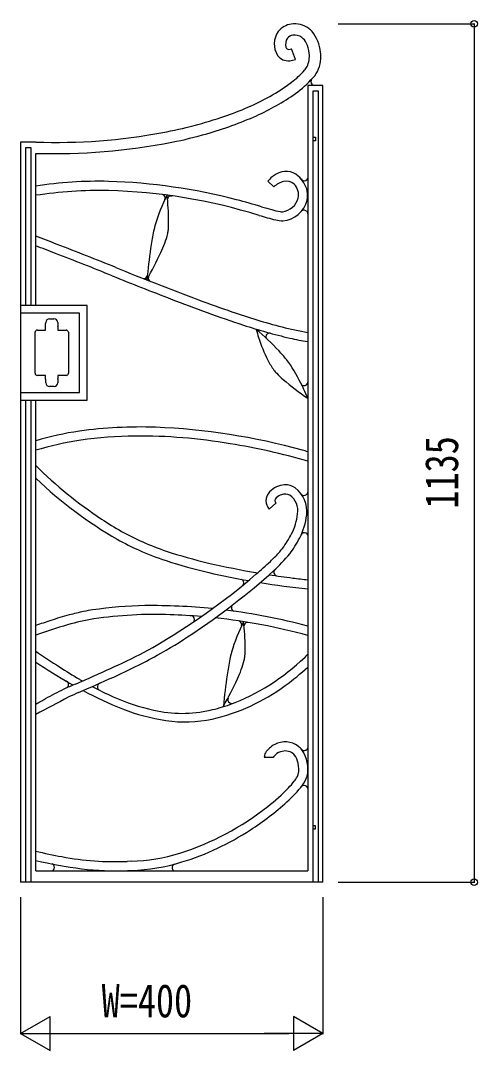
# Model space of a CAD drawing. Units: millimetres, scale not verified. Extents: x -4205 to 4205, y -2970 to 2970.
# Drawn here: x 245 to 849, y 152 to 1514 of the extents above; entities that cross this region are included whole.
import ezdxf
from ezdxf.enums import TextEntityAlignment as Align

# ---------------------------------------------------------------- set-up
doc = ezdxf.new("R2010")
doc.units = ezdxf.units.MM
doc.header["$LTSCALE"] = 10
doc.layers.add('0-3_YKK_A1', color=4, linetype='Continuous')
doc.layers.add('0-4_YKK_D', color=6, linetype='Continuous')
doc.styles.add('ＭＳ ゴシック', font='')
doc.styles.get('ＭＳ ゴシック').set_extended_font_data('MS Gothic')

msp = doc.modelspace()

# ---------------------------------------------------------------- linework, layer by layer
at = {"layer": '0-3_YKK_A1'}
for p, q in [((608.68, 1462.77), (603.41, 1476.81)), ((635.09, 1354.88), (631.89, 1354.88)), ((251.77, 1137.39), (251.77, 1346.24)), ((265, 1137.39), (265, 1338.52)), ((571.91, 1301.76), (579.97, 1294.25)), ((442.52, 1282.21), (445.7, 1282.29)), ((283.21, 1119.88), (289.21, 1119.88)), ((294.21, 1114.88), (294.21, 1109.88)), ((264.2, 1047.89), (264.2, 1101.89)), ((308.2, 1101.89), (308.2, 1047.89)), ((294.21, 1040.07), (294.21, 1035.07)), ((289.21, 1030.06), (283.21, 1030.06)), ((251.77, 374.89), (251.77, 1012.39)), ((258.37, 1012.39), (258.37, 374.89)), ((265, 389.89), (265, 1012.39)), ((573.7, 868.15), (582.83, 875.93)), ((634.74, 444.89), (631.89, 444.89)), ((391.18, 402.42), (385.91, 402.24)), ((265, 389.89), (625.02, 389.89)), ((386.38, 390.25), (391.43, 390.42)), ((645.02, 374.89), (245.02, 374.89))]:
    msp.add_line(p, q, dxfattribs=at)
for points in [[(645.02, 374.89), (645.02, 1428.37), (625.02, 1428.37), (625.02, 389.89)], [(631.89, 374.89), (631.89, 1421.18), (638.49, 1421.18), (638.49, 374.89)], [(265.01, 1353.46), (245.02, 1353.46), (245.02, 374.89)], [(631.89, 1359.88), (635.09, 1359.88), (635.09, 1354.88)], [(251.77, 1346.24), (258.37, 1346.24), (258.37, 1137.39)], [(245.02, 1012.39), (333.11, 1012.39), (333.11, 1137.39), (245.02, 1137.39)], [(245.02, 1022.39), (323.13, 1022.39), (323.13, 1127.39), (245.02, 1127.39)], [(267.2, 1104.89), (278.16, 1104.89), (278.16, 1113.38), (278.21, 1113.38), (278.21, 1114.88)], [(294.16, 1109.42), (294.16, 1104.89), (305.2, 1104.89)], [(278.21, 1035.07), (278.21, 1039.91), (278.16, 1039.91), (278.16, 1044.89), (267.2, 1044.89)], [(305.2, 1044.89), (294.16, 1044.89), (294.16, 1040.62)], [(567.41, 539.98), (579.41, 539.98), (579.39, 539.74)], [(631.89, 449.89), (634.74, 449.89), (634.74, 444.89)]]:
    msp.add_lwpolyline(points, dxfattribs=at)
for centre, radius, start, end in [((609.12, 1483.14), 28.58, 144.58267, 212.05189), ((607.08, 1482.48), 27.35, 98.51556, 140.97205), ((607.51, 1478.5), 31.35, 53.38397, 98.2269), ((607.76, 1479.27), 30.59, 41.99065, 52.89154), ((590.75, 1467.23), 51.34, 5.55795, 39.27746), ((610.07, 1482.71), 14.61, 146.44175, 194.95536), ((605.78, 1484.82), 9.89, 93.37979, 142.85642), ((607.44, 1478.21), 16.63, 54.04849, 97.76568), ((605.75, 1476.6), 18.93, 25.12395, 52.78871), ((590.48, 1467.71), 36.57, 4.82134, 27.57294), ((601.4, 1480.35), 5.62, 194.50711, 216.44147), ((599.48, 1479.54), 3.63, 224.17578, 279.08961), ((597.98, 1491.16), 15.35, 277.77819, 290.75897), ((592.53, 1467.55), 34.54, 335.51483, 5.36782), ((588.72, 1467.06), 53.38, 356.39011, 5.52967), ((599.33, 1479.13), 18.23, 217.70751, 275.20938), ((598.6, 1488.58), 27.71, 274.91926, 291.32362), ((602.13, 1465.03), 39.88, 318.04494, 358.0834), ((526.34, 1534.17), 127.47, 307.18125, 317.73911), ((604.12, 1463.33), 22.27, 318.04215, 333.03223), ((471.63, 1603.1), 215.46, 298.57722, 307.6939), ((511.28, 1550.49), 164.61, 306.21116, 317.06631), ((633.96, 1433.36), 5.04, 142.1224, 179.84531), ((633.92, 1433.37), 5, 180.00133, 269.99867), ((431.46, 1667.76), 306.41, 294.17042, 305.29997), ((401.74, 1726.92), 357.63, 288.47765, 298.92117), ((331.88, 1917.41), 560.47, 280.39724, 289.07913), ((350.75, 1856.29), 511.48, 285.95971, 293.77182), ((292.32, 2111.14), 758.17, 267.93458, 280.69588), ((318.59, 1971.64), 631.23, 281.57913, 285.88727), ((288.46, 2161.49), 823.3, 268.36668, 280.98108), ((674.47, 1203.55), 142, 133.00996, 136.24122), ((613.39, 1259.43), 59.83, 120.41017, 126.73402), ((596.04, 1289.61), 25.02, 49.27839, 121.10843), ((583.25, 1277.43), 42.64, 31.48511, 46.93154), ((347.3, 762.86), 538.75, 88.4925, 98.78786), ((338.57, 539.79), 761.98, 75.38826, 88.27766), ((600.97, 1270.66), 31.59, 104.61491, 131.66965), ((596.41, 1285.85), 15.75, 48.82405, 102.52519), ((593.45, 1283.8), 19.26, 347.06763, 46.20092), ((620.39, 1307.24), 5.04, 210.89371, 248.59432), ((620.25, 1307.45), 5.19, 250.84875, 336.68791), ((595.6, 1283.32), 29.06, 346.78704, 34.292), ((352.65, 690.13), 599.35, 89.18641, 98.40943), ((341.32, 550.23), 739.46, 72.76565, 88.46302), ((648.31, 1176.72), 235.05, 153.04987, 163.65348), ((431.12, 1279.05), 5.19, 13.01809, 74.10247), ((431.23, 1279.27), 5.04, 337.69085, 10.80212), ((91.98, 1244.88), 348.92, 0.72201, 6.31296), ((444.51, 1277.41), 5.19, 112.5156, 174.75505), ((92.52, -373.65), 1707.96, 73.98518, 75.13109), ((990.68, 2754.62), 1546.69, 253.97578, 254.5029), ((588.48, 1285.67), 24.54, 276.67918, 345.42653), ((589.44, 1284.57), 35.34, 273.95878, 347.093), ((767.46, 1977.66), 750.31, 253.98119, 255.72295), ((609.76, 1376.61), 117.01, 253.95286, 259.40638), ((590.94, 1273.45), 12.16, 257.21913, 271.84405), ((619.98, 1258.2), 5.19, 39.38025, 125.25911), ((619.98, 1258.44), 5.04, 359.44566, 37.16858), ((545.1, 1209.16), 126.9, 164.59254, 168.9465), ((322.76, 1247.54), 118.13, 355.20863, 0.8454), ((592.33, 1290.17), 40.85, 255.97724, 269.36918), ((-469.68, -762.09), 2122.28, 68.92081, 69.7465), ((784.32, 1160.77), 370.97, 168.69555, 171.92681), ((290.95, 1272.79), 154.14, 334.96431, 344.79025), ((403.39, 1240.4), 37.18, 347.48985, 355.78266), ((-441.42, -687.47), 2030.49, 68.85443, 69.64074), ((-3297.53, -7987.68), 9881.51, 68.20829, 68.68957), ((1274.54, 1089.43), 866.35, 171.80846, 174.55853), ((-1859.5, -4345.61), 5953.88, 68.04668, 68.8259), ((37.21, 1387.22), 432.48, 330.09214, 335.45405), ((1955.38, 5081.9), 4204.26, 247.85844, 249.46269), ((4242.67, 10868.43), 10438.32, 248.20085, 248.65921), ((407.81, 1178.13), 5.19, 267.11872, 335.35977), ((419.07, 1173.7), 5.19, 178.29457, 230.38078), ((418.93, 1173.49), 5.05, 159.32455, 175.97126), ((1159.25, 2985.05), 1973.39, 248.74988, 251.70618), ((1074.26, 2737.57), 1699.81, 249.55345, 251.13479), ((283.4, 1114.69), 5.2, 92.10447, 177.88407), ((289.01, 1114.69), 5.2, 2.17684, 87.81743), ((792.43, 1895.65), 812, 250.74393, 255.62479), ((267.32, 1101.77), 3.12, 92.10543, 177.88503), ((283.22, 1110.76), 11.02, 353.01379, 355.44304), ((305.08, 1101.77), 3.12, 2.21467, 87.77578), ((778.31, 1845.96), 772.3, 252.01281, 256.73331), ((345.45, 851.65), 330.43, 43.06643, 50.23752), ((712.35, 1145.54), 160.58, 194.38102, 198.25385), ((687.83, 1477.2), 380.7, 255.23878, 260.50351), ((757.44, 1157.88), 207.28, 197.58731, 206.63534), ((574.56, 1095.89), 5, 111.57994, 199.77268), ((574.57, 1095.86), 5.02, 82.87226, 111.47863), ((689.49, 1481.08), 396.79, 257.12635, 260.64911), ((451.29, 950.62), 185.53, 38.45169, 43.05765), ((661.14, 1110.7), 100.06, 207.20989, 215.91466), ((513.77, 999.96), 105.92, 33.73549, 38.57053), ((613.52, 1076.88), 41.66, 216.65891, 224.44814), ((376.62, 913.94), 267.79, 24.81733, 32.74391), ((267.32, 1048), 3.12, 182.1249, 267.88465), ((283.4, 1035.26), 5.2, 182.0873, 267.8669), ((289.02, 1035.26), 5.2, 272.15163, 357.91137), ((289.95, 1039.98), 4.26, 1.17285, 8.59579), ((305.09, 1048), 3.12, 272.1249, 357.88465), ((672.96, 1133.69), 123.88, 223.9535, 229.49865), ((838.46, 1326.95), 378.31, 229.44969, 235.61323), ((619.86, 1036.56), 5.19, 267.48384, 353.26344), ((620.06, 1036.41), 5.06, 227.51772, 265.10681), ((416.87, 929.9), 224.57, 22.20054, 25.4318), ((386.57, 541.27), 434.62, 98.44645, 106.2444), ((403.38, 384.44), 592.25, 88.06888, 97.82618), ((389.28, 119.38), 857.65, 74.53774, 87.72412), ((400.2, 483.5), 481.79, 99.04083, 106.29787), ((397.86, 462.43), 502.27, 90.17524, 98.39938), ((402.07, 250.91), 713.81, 80.31516, 90.46134), ((385.59, 107.43), 858.05, 73.79759, 80.84239), ((538.87, 651.57), 304.85, 73.58589, 74.96958), ((666.08, 1330.68), 569.96, 225.27405, 236.56796), ((460.63, 1117.5), 285.97, 226.8333, 226.96227), ((661.51, 1326.79), 576.05, 226.56573, 239.93484), ((596.12, 869.7), 30.44, 93.67255, 135.50878), ((596.17, 879.23), 20.94, 54.72127, 95.47057), ((588.68, 877.99), 19.34, 137.58552, 177.40168), ((594.42, 872.52), 15.26, 106.33561, 137.06689), ((594.99, 873.69), 14.33, 63.94658, 109.84704), ((585.8, 865.66), 26.01, 351.47326, 53.46803), ((583.34, 864.62), 40.33, 354.04736, 51.82871), ((620.06, 891.09), 5.06, 227.51772, 265.10681), ((619.86, 891.24), 5.19, 267.48384, 353.26344), ((585.94, 879.33), 16.58, 181.61859, 222.41229), ((584.95, 879.13), 3.56, 164.63416, 198.68998), ((588.08, 878.02), 6.88, 134.65104, 162.65453), ((588.43, 880.79), 7.41, 202.2552, 220.93797), ((535.25, 870.55), 76.77, 332.75214, 353.45959), ((533.08, 871.29), 91.01, 333.06042, 353.15397), ((555.61, 1156.73), 363.94, 235.99383, 245.84263), ((487.28, 895.05), 130.64, 322.77496, 332.82965), ((620.64, 831.89), 5, 66.92835, 156.90613), ((620.61, 831.86), 5.04, 28.94298, 66.7105), ((554.72, 1153.15), 372.32, 240.77181, 245.7443), ((556.25, 1163.59), 370.47, 246.1877, 251.29764), ((465.72, 908.38), 167.89, 323.66853, 332.19021), ((547.83, 1140.46), 357.92, 245.91547, 252.0332), ((641.51, 1425.87), 646.24, 251.59394, 256.7726), ((427.28, 956.55), 216.22, 313.23048, 317.44697), ((439.06, 941.52), 209.28, 312.23017, 320.68319), ((540.05, 853.91), 63.74, 316.86273, 323.53008), ((632.03, 1389.85), 621.13, 251.74112, 257.17174), ((746.55, 1897.24), 1129.16, 257.05695, 260.4196), ((223.94, 1170.11), 511.1, 310.57739, 313.44203), ((-31.42, 1467.42), 903.02, 299.98638, 310.61285), ((-48.27, 1486.87), 940.65, 303.54502, 311.88361), ((727.93, 1792.79), 1035.31, 256.94825, 259.90474), ((746.55, 1897.24), 1129.16, 261.20415, 262.80824), ((584.97, 784.72), 5, 171.95557, 254.61021), ((585.02, 784.69), 5.05, 144.13406, 171.78706), ((682.99, 1363.05), 591.22, 262.43813, 264.3729), ((535.21, 770.52), 5, 337.25229, 67.21051), ((535.17, 770.55), 5.05, 299.40111, 337.05711), ((727.93, 1792.79), 1035.31, 260.76706, 264.29551), ((421.13, 172.72), 567.91, 91.1694, 98.18022), ((417.77, -65.28), 805.83, 84.22796, 90.58509), ((528.92, 737.81), 5, 171.92928, 251.20051), ((528.96, 737.79), 5.04, 129.70777, 171.75254), ((442.55, 238.24), 507.68, 105.20581, 108.09336), ((390.79, 425.98), 300.96, 99.31333, 106.16386), ((395.05, 413.57), 326.03, 101.79454, 105.23203), ((370.34, 532.47), 204.59, 98.43508, 101.82674), ((421.42, 185.19), 543.6, 87.71975, 98.39196), ((418.37, -53.13), 781.88, 85.18038, 88.19133), ((469.94, 722.35), 5, 337.25229, 65.88811), ((418.37, -53.13), 781.88, 74.67489, 83.83319), ((417.77, -65.28), 805.83, 75.09699, 82.97553), ((519.62, -3.98), 749.8, 106.47297, 109.852), ((527.38, -21.64), 781.06, 108.08785, 109.62917), ((469.91, 722.38), 5.05, 310.48652, 337.05711), ((749.54, 612.76), 235.06, 153.05011, 163.65372), ((532.57, 715.34), 5, 13.90859, 75.82361), ((532.53, 715.35), 5.04, 343.80333, 13.69441), ((193.18, 680.93), 348.94, 0.72158, 6.31254), ((545.77, 713.19), 5.2, 103.92359, 175.25592), ((545.53, 713.31), 5.03, 89.61149, 101.6674), ((94.24, 1266.36), 678.12, 299.26737, 303.8046), ((109.85, 1239.38), 634.95, 294.55474, 299.22943), ((423.97, 683.58), 118.13, 355.20847, 0.84523), ((1493.1, 2508.13), 2202.24, 236.10586, 237.08416), ((15.05, 1425.98), 856.12, 294.36002, 298.66816), ((885.54, 596.81), 370.96, 168.69491, 171.92618), ((421.29, 879.39), 287.78, 290.43193, 313.90948), ((646.36, 645.2), 126.94, 164.5972, 168.95115), ((392.18, 708.83), 154.13, 334.96387, 344.7898), ((504.6, 676.44), 37.19, 347.49375, 355.78656), ((667.04, 629.08), 63.08, 131.77205, 137.04849), ((840.88, 1546.44), 1052.26, 236.81927, 239.68878), ((697.18, 1281.04), 739.63, 237.18818, 239.59452), ((-432.75, 2398.82), 1915.06, 293.04862, 294.90496), ((415.31, 884.97), 308.06, 305.66843, 312.90276), ((303.57, 635.91), 5, 337.24963, 63.82014), ((-1204.28, 4149.98), 3840.57, 293.41295, 294.16925), ((540.76, 1009.74), 426.48, 239.27168, 239.88591), ((1375.75, 525.48), 866.33, 171.80871, 174.55878), ((138.45, 823.26), 432.47, 330.09137, 335.45327), ((579.68, 61.41), 632.52, 116.02044, 118.51843), ((459.23, 308.23), 357.87, 113.41404, 116.02661), ((303.53, 635.94), 5.05, 306.86289, 337.06887), ((579.37, 1102.37), 536.91, 239.86399, 240.41319), ((579.37, 1102.37), 536.91, 242.03634, 248.20257), ((540.76, 1009.74), 426.48, 241.90255, 246.03062), ((351.5, 633.08), 5, 145.9346, 235.93195), ((351.53, 633.05), 5.04, 108.07524, 145.79816), ((440.17, 844.93), 261.04, 282.90488, 306.35975), ((3018.83, -4553.27), 5839.84, 117.64943, 118.13563), ((-2116.89, 4970.28), 4968.24, 298.64761, 298.81456), ((468.59, 287.75), 368.39, 113.48374, 115.70675), ((473.94, 852.39), 255.57, 245.38744, 258.09406), ((524.27, 616.13), 5.05, 155.6955, 193.3292), ((524.36, 616.37), 5.2, 195.69707, 281.43696), ((480.8, 865.1), 280.02, 248.90124, 261.05944), ((458.81, 765.46), 167.42, 257.02286, 282.7659), ((443.38, 831.01), 234.76, 282.90235, 289.501), ((462.2, 762.98), 176.27, 261.87068, 281.87326), ((594.9, 530.36), 29.9, 54.27005, 117.32754), ((580.19, 539.69), 12.78, 152.07633, 178.70157), ((595.09, 529.41), 30.84, 116.84041, 148.17921), ((594.85, 529.31), 18.86, 108.71932, 140.39544), ((594.92, 530.39), 17.87, 54.80784, 110.02436), ((599.21, 537.08), 9.93, 36.22563, 52.81239), ((597.49, 535.51), 24.23, 35.83855, 52.1517), ((620.29, 553.87), 5.06, 214.66179, 252.27318), ((579.55, 524.14), 45.45, 348.24058, 34.20706), ((620.12, 554.06), 5.2, 254.65798, 340.37801), ((583.21, 538.59), 3.99, 136.44087, 163.24697), ((585.61, 526.59), 27.11, 11.65211, 37.12355), ((579.34, 524.39), 33.7, 348.00436, 13.15884), ((514.22, 581.47), 118.19, 316.0204, 321.70297), ((573.43, 535.21), 43.06, 321.18827, 331.08283), ((602.06, 519.72), 10.51, 329.53459, 347.16972), ((587.76, 526.19), 38, 322.58515, 342.6787), ((416.96, 675.5), 253.48, 307.72247, 315.99239), ((482.09, 608.46), 171.93, 312.1066, 322.20703), ((620.09, 497.48), 5.2, 49.19687, 134.93675), ((620.04, 497.74), 5.04, 9.1459, 46.86882), ((344.11, 762.59), 378.79, 302.7499, 311.9581), ((342.19, 766.59), 371.29, 287.81387, 308.24851), ((356.56, 736.77), 350.36, 286.91729, 303.32165), ((400.06, 965.01), 565.44, 256.1808, 259.7798), ((370.61, 785.49), 383.56, 259.35065, 272.28574), ((382.79, 653.64), 251.37, 271.91309, 286.88035), ((398.89, 965.37), 577.49, 256.59338, 262.72011), ((284.8, 394.25), 5, 337.24963, 67.20785), ((386.33, 628.37), 238, 271.22718, 287.65434), ((450.63, 394.03), 5, 145.9346, 235.93195), ((450.66, 394), 5.04, 108.07155, 145.79446), ((284.76, 394.29), 5.05, 299.40631, 337.06232), ((370, 762.49), 372.61, 263.17399, 272.51948)]:
    msp.add_arc(centre, radius, start, end, dxfattribs=at)
at = {"layer": '0-4_YKK_D'}
for p, q in [((665.03, 1509.84), (846.03, 1509.84)), ((845.03, 1509.84), (845.03, 374.84)), ((665.03, 374.84), (846.03, 374.84)), ((245.02, 354.89), (245.02, 173.84)), ((645.02, 354.89), (645.02, 173.84)), ((245.02, 174.84), (284, 197.34)), ((284, 152.34), (284, 197.34)), ((645.02, 174.84), (606.05, 197.34)), ((606.05, 197.34), (606.05, 152.34)), ((245.02, 174.84), (284, 152.34)), ((245.02, 174.84), (322.97, 174.84)), ((290.02, 174.84), (600.02, 174.84)), ((645.02, 174.84), (567.08, 174.84)), ((645.02, 174.84), (606.05, 152.34))]:
    msp.add_line(p, q, dxfattribs=at)
for centre in [(845.03, 1509.84), (845.03, 374.84)]:
    msp.add_circle(centre, 4.25, dxfattribs=at)

# ---------------------------------------------------------------- texts
at = {"layer": '0-4_YKK_D', "style": 'ＭＳ ゴシック', "width": 0.8}
msp.add_text('1135', height=43.99, rotation=90, dxfattribs=at).set_placement((837.03, 868.74), align=Align.BOTTOM_LEFT)
msp.add_text('W=400', height=43.99, dxfattribs=at).set_placement((352.22, 182.84), align=Align.BOTTOM_LEFT)

doc.saveas('drawing.dxf')
